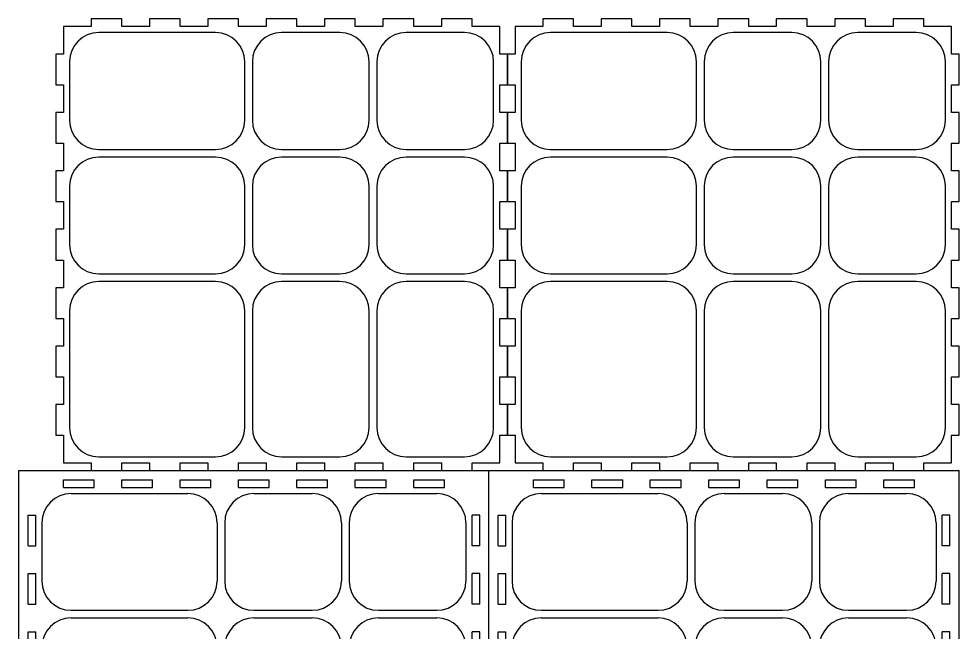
# Model space of a CAD drawing. Header units: millimetres. Extents: x 0 to 1198, y 2 to 800.
# Drawn here: x 0.4 to 306.4, y 600.4 to 800 of the extents above; entities that cross this region are included whole.
import ezdxf

# ---------------------------------------------------------------- set-up
doc = ezdxf.new("R2010")
doc.units = ezdxf.units.MM

# ---------------------------------------------------------------- blocks, each defined once
blk = doc.blocks.new('40- Side-53')
at = {"color": 179, "linetype": 'Continuous', "lineweight": 25}
for p, q in [((0, 0), (0, 153)), ((0, 153), (153, 153)), ((153, 0), (153, 153)), ((14.5, 150), (24.5, 150)), ((14.5, 147.5), (14.5, 150)), ((24.5, 147.5), (24.5, 150)), ((33.5, 150), (43.5, 150)), ((33.5, 147.5), (33.5, 150)), ((43.5, 147.5), (43.5, 150)), ((52.5, 150), (62.5, 150)), ((52.5, 147.5), (52.5, 150)), ((62.5, 147.5), (62.5, 150)), ((71.5, 150), (81.5, 150)), ((71.5, 147.5), (71.5, 150)), ((81.5, 147.5), (81.5, 150)), ((90.5, 150), (100.5, 150)), ((90.5, 147.5), (90.5, 150)), ((100.5, 147.5), (100.5, 150)), ((109.5, 150), (119.5, 150)), ((109.5, 147.5), (109.5, 150)), ((119.5, 147.5), (119.5, 150)), ((128.5, 150), (138.5, 150)), ((128.5, 147.5), (128.5, 150)), ((138.5, 147.5), (138.5, 150)), ((14.5, 147.5), (24.5, 147.5)), ((33.5, 147.5), (43.5, 147.5)), ((52.5, 147.5), (62.5, 147.5)), ((71.5, 147.5), (81.5, 147.5)), ((90.5, 147.5), (100.5, 147.5)), ((109.5, 147.5), (119.5, 147.5)), ((128.5, 147.5), (138.5, 147.5)), ((17, 145.5), (55, 145.5)), ((76.5, 145.5), (95.5, 145.5)), ((117, 145.5), (136, 145.5)), ((3, 138.5), (5.5, 138.5)), ((3, 128.5), (3, 138.5)), ((5.5, 128.5), (5.5, 138.5)), ((150, 138.5), (147.5, 138.5)), ((147.5, 128.5), (147.5, 138.5)), ((150, 128.5), (150, 138.5)), ((7.5, 136), (7.5, 117)), ((64.5, 136), (64.5, 117)), ((67, 136), (67, 117)), ((105, 136), (105, 117)), ((107.5, 136), (107.5, 117)), ((145.5, 136), (145.5, 117)), ((3, 128.5), (5.5, 128.5)), ((150, 128.5), (147.5, 128.5)), ((3, 119.5), (5.5, 119.5)), ((3, 109.5), (3, 119.5)), ((5.5, 109.5), (5.5, 119.5)), ((150, 119.5), (147.5, 119.5)), ((147.5, 109.5), (147.5, 119.5)), ((150, 109.5), (150, 119.5)), ((3, 109.5), (5.5, 109.5)), ((17, 107.5), (55, 107.5)), ((76.5, 107.5), (95.5, 107.5)), ((117, 107.5), (136, 107.5)), ((150, 109.5), (147.5, 109.5)), ((17, 105), (55, 105)), ((76.5, 105), (95.5, 105)), ((117, 105), (136, 105)), ((3, 100.5), (5.5, 100.5)), ((3, 90.5), (3, 100.5)), ((5.5, 90.5), (5.5, 100.5)), ((150, 100.5), (147.5, 100.5)), ((147.5, 90.5), (147.5, 100.5)), ((150, 90.5), (150, 100.5)), ((7.5, 95.5), (7.5, 76.5)), ((64.5, 95.5), (64.5, 76.5)), ((67, 95.5), (67, 76.5)), ((105, 95.5), (105, 76.5)), ((107.5, 95.5), (107.5, 76.5)), ((145.5, 95.5), (145.5, 76.5)), ((3, 90.5), (5.5, 90.5)), ((150, 90.5), (147.5, 90.5)), ((3, 81.5), (5.5, 81.5)), ((3, 71.5), (3, 81.5)), ((5.5, 71.5), (5.5, 81.5)), ((150, 81.5), (147.5, 81.5)), ((147.5, 71.5), (147.5, 81.5)), ((150, 71.5), (150, 81.5)), ((3, 71.5), (5.5, 71.5)), ((150, 71.5), (147.5, 71.5)), ((17, 67), (55, 67)), ((17, 64.5), (55, 64.5)), ((76.5, 67), (95.5, 67)), ((76.5, 64.5), (95.5, 64.5)), ((117, 67), (136, 67)), ((117, 64.5), (136, 64.5)), ((3, 62.5), (5.5, 62.5)), ((3, 52.5), (3, 62.5)), ((5.5, 52.5), (5.5, 62.5)), ((150, 62.5), (147.5, 62.5)), ((147.5, 52.5), (147.5, 62.5)), ((150, 52.5), (150, 62.5)), ((3, 52.5), (5.5, 52.5)), ((7.5, 55), (7.5, 17)), ((64.5, 55), (64.5, 17)), ((67, 55), (67, 17)), ((105, 55), (105, 17)), ((107.5, 55), (107.5, 17)), ((145.5, 55), (145.5, 17)), ((150, 52.5), (147.5, 52.5)), ((3, 43.5), (5.5, 43.5)), ((3, 33.5), (3, 43.5)), ((5.5, 33.5), (5.5, 43.5)), ((150, 43.5), (147.5, 43.5)), ((147.5, 33.5), (147.5, 43.5)), ((150, 33.5), (150, 43.5)), ((3, 33.5), (5.5, 33.5)), ((150, 33.5), (147.5, 33.5)), ((3, 24.5), (5.5, 24.5)), ((3, 14.5), (3, 24.5)), ((5.5, 14.5), (5.5, 24.5)), ((150, 24.5), (147.5, 24.5)), ((147.5, 14.5), (147.5, 24.5)), ((150, 14.5), (150, 24.5)), ((3, 14.5), (5.5, 14.5)), ((150, 14.5), (147.5, 14.5)), ((17, 7.5), (55, 7.5)), ((76.5, 7.5), (95.5, 7.5)), ((117, 7.5), (136, 7.5)), ((14.5, 5.5), (24.5, 5.5)), ((14.5, 5.5), (14.5, 3)), ((24.5, 5.5), (24.5, 3)), ((33.5, 5.5), (43.5, 5.5)), ((33.5, 5.5), (33.5, 3)), ((43.5, 5.5), (43.5, 3)), ((52.5, 5.5), (62.5, 5.5)), ((52.5, 5.5), (52.5, 3)), ((62.5, 5.5), (62.5, 3)), ((71.5, 5.5), (81.5, 5.5)), ((71.5, 5.5), (71.5, 3)), ((81.5, 5.5), (81.5, 3)), ((90.5, 5.5), (100.5, 5.5)), ((90.5, 5.5), (90.5, 3)), ((100.5, 5.5), (100.5, 3)), ((109.5, 5.5), (119.5, 5.5)), ((109.5, 5.5), (109.5, 3)), ((119.5, 5.5), (119.5, 3)), ((128.5, 5.5), (138.5, 5.5)), ((128.5, 5.5), (128.5, 3)), ((138.5, 5.5), (138.5, 3)), ((0, 0), (153, 0)), ((14.5, 3), (24.5, 3)), ((33.5, 3), (43.5, 3)), ((52.5, 3), (62.5, 3)), ((71.5, 3), (81.5, 3)), ((90.5, 3), (100.5, 3)), ((109.5, 3), (119.5, 3)), ((128.5, 3), (138.5, 3))]:
    blk.add_line(p, q, dxfattribs=at)
for centre, start, end in [((17, 136), 90, 180), ((55, 136), 0, 90), ((76.5, 136), 90, 180), ((95.5, 136), 0, 90), ((117, 136), 90, 180), ((136, 136), 0, 90), ((17, 117), 180, 270), ((55, 117), 270, 0), ((76.5, 117), 180, 270), ((95.5, 117), 270, 0), ((117, 117), 180, 270), ((136, 117), 270, 0), ((17, 95.5), 90, 180), ((55, 95.5), 0, 90), ((76.5, 95.5), 90, 180), ((95.5, 95.5), 0, 90), ((117, 95.5), 90, 180), ((136, 95.5), 0, 90), ((17, 76.5), 180, 270), ((55, 76.5), 270, 0), ((76.5, 76.5), 180, 270), ((95.5, 76.5), 270, 0), ((117, 76.5), 180, 270), ((136, 76.5), 270, 0), ((17, 55), 90, 180), ((55, 55), 0, 90), ((76.5, 55), 90, 180), ((95.5, 55), 0, 90), ((117, 55), 90, 180), ((136, 55), 0, 90), ((17, 17), 180, 270), ((55, 17), 270, 0), ((76.5, 17), 180, 270), ((95.5, 17), 270, 0), ((117, 17), 180, 270), ((136, 17), 270, 0)]:
    blk.add_arc(centre, 9.5, start, end, dxfattribs=at)
blk = doc.blocks.new('40- Side-49')
at = {"color": 179, "linetype": 'Continuous', "lineweight": 25}
for p, q in [((11.5, 147), (11.5, 144.5)), ((21.5, 147), (11.5, 147)), ((21.5, 144.5), (21.5, 147)), ((30.5, 147), (30.5, 144.5)), ((40.5, 147), (30.5, 147)), ((40.5, 144.5), (40.5, 147)), ((49.5, 147), (49.5, 144.5)), ((59.5, 147), (49.5, 147)), ((59.5, 144.5), (59.5, 147)), ((68.5, 147), (68.5, 144.5)), ((78.5, 147), (68.5, 147)), ((78.5, 144.5), (78.5, 147)), ((87.5, 147), (87.5, 144.5)), ((97.5, 147), (87.5, 147)), ((97.5, 144.5), (97.5, 147)), ((106.5, 147), (106.5, 144.5)), ((116.5, 147), (106.5, 147)), ((116.5, 144.5), (116.5, 147)), ((125.5, 147), (125.5, 144.5)), ((135.5, 147), (125.5, 147)), ((135.5, 144.5), (135.5, 147)), ((2.5, 144.5), (2.5, 135.5)), ((11.5, 144.5), (2.5, 144.5)), ((30.5, 144.5), (21.5, 144.5)), ((49.5, 144.5), (40.5, 144.5)), ((68.5, 144.5), (59.5, 144.5)), ((87.5, 144.5), (78.5, 144.5)), ((106.5, 144.5), (97.5, 144.5)), ((125.5, 144.5), (116.5, 144.5)), ((144.5, 144.5), (135.5, 144.5)), ((144.5, 135.5), (144.5, 144.5)), ((52, 142.5), (14, 142.5)), ((92.5, 142.5), (73.5, 142.5)), ((133, 142.5), (114, 142.5)), ((0, 135.5), (0, 125.5)), ((2.5, 135.5), (0, 135.5)), ((147, 135.5), (144.5, 135.5)), ((147, 125.5), (147, 135.5)), ((4.5, 133), (4.5, 114)), ((61.5, 114), (61.5, 133)), ((64, 133), (64, 114)), ((102, 114), (102, 133)), ((104.5, 133), (104.5, 114)), ((142.5, 114), (142.5, 133)), ((0, 125.5), (2.5, 125.5)), ((2.5, 125.5), (2.5, 116.5)), ((144.5, 125.5), (147, 125.5)), ((144.5, 116.5), (144.5, 125.5)), ((0, 116.5), (0, 106.5)), ((2.5, 116.5), (0, 116.5)), ((147, 116.5), (144.5, 116.5)), ((147, 106.5), (147, 116.5)), ((0, 106.5), (2.5, 106.5)), ((2.5, 106.5), (2.5, 97.5)), ((14, 104.5), (52, 104.5)), ((73.5, 104.5), (92.5, 104.5)), ((114, 104.5), (133, 104.5)), ((144.5, 106.5), (147, 106.5)), ((144.5, 97.5), (144.5, 106.5)), ((52, 102), (14, 102)), ((92.5, 102), (73.5, 102)), ((133, 102), (114, 102)), ((0, 97.5), (0, 87.5)), ((2.5, 97.5), (0, 97.5)), ((147, 97.5), (144.5, 97.5)), ((147, 87.5), (147, 97.5)), ((4.5, 92.5), (4.5, 73.5)), ((61.5, 73.5), (61.5, 92.5)), ((64, 92.5), (64, 73.5)), ((102, 73.5), (102, 92.5)), ((104.5, 92.5), (104.5, 73.5)), ((142.5, 73.5), (142.5, 92.5)), ((0, 87.5), (2.5, 87.5)), ((2.5, 87.5), (2.5, 78.5)), ((144.5, 87.5), (147, 87.5)), ((144.5, 78.5), (144.5, 87.5)), ((0, 78.5), (0, 68.5)), ((2.5, 78.5), (0, 78.5)), ((147, 78.5), (144.5, 78.5)), ((147, 68.5), (147, 78.5)), ((0, 68.5), (2.5, 68.5)), ((2.5, 68.5), (2.5, 59.5)), ((144.5, 68.5), (147, 68.5)), ((144.5, 59.5), (144.5, 68.5)), ((14, 64), (52, 64)), ((52, 61.5), (14, 61.5)), ((73.5, 64), (92.5, 64)), ((92.5, 61.5), (73.5, 61.5)), ((114, 64), (133, 64)), ((133, 61.5), (114, 61.5)), ((0, 59.5), (0, 49.5)), ((2.5, 59.5), (0, 59.5)), ((147, 59.5), (144.5, 59.5)), ((147, 49.5), (147, 59.5)), ((0, 49.5), (2.5, 49.5)), ((2.5, 49.5), (2.5, 40.5)), ((4.5, 52), (4.5, 14)), ((61.5, 14), (61.5, 52)), ((64, 52), (64, 14)), ((102, 14), (102, 52)), ((104.5, 52), (104.5, 14)), ((142.5, 14), (142.5, 52)), ((144.5, 49.5), (147, 49.5)), ((144.5, 40.5), (144.5, 49.5)), ((0, 40.5), (0, 30.5)), ((2.5, 40.5), (0, 40.5)), ((147, 40.5), (144.5, 40.5)), ((147, 30.5), (147, 40.5)), ((0, 30.5), (2.5, 30.5)), ((2.5, 30.5), (2.5, 21.5)), ((144.5, 30.5), (147, 30.5)), ((144.5, 21.5), (144.5, 30.5)), ((0, 21.5), (0, 11.5)), ((2.5, 21.5), (0, 21.5)), ((147, 21.5), (144.5, 21.5)), ((147, 11.5), (147, 21.5)), ((0, 11.5), (2.5, 11.5)), ((2.5, 11.5), (2.5, 2.5)), ((144.5, 11.5), (147, 11.5)), ((144.5, 2.5), (144.5, 11.5)), ((14, 4.5), (52, 4.5)), ((73.5, 4.5), (92.5, 4.5)), ((114, 4.5), (133, 4.5)), ((2.5, 2.5), (11.5, 2.5)), ((11.5, 2.5), (11.5, 0)), ((11.5, 0), (21.5, 0)), ((21.5, 2.5), (30.5, 2.5)), ((21.5, 0), (21.5, 2.5)), ((30.5, 2.5), (30.5, 0)), ((30.5, 0), (40.5, 0)), ((40.5, 2.5), (49.5, 2.5)), ((40.5, 0), (40.5, 2.5)), ((49.5, 2.5), (49.5, 0)), ((49.5, 0), (59.5, 0)), ((59.5, 2.5), (68.5, 2.5)), ((59.5, 0), (59.5, 2.5)), ((68.5, 2.5), (68.5, 0)), ((68.5, 0), (78.5, 0)), ((78.5, 2.5), (87.5, 2.5)), ((78.5, 0), (78.5, 2.5)), ((87.5, 2.5), (87.5, 0)), ((87.5, 0), (97.5, 0)), ((97.5, 2.5), (106.5, 2.5)), ((97.5, 0), (97.5, 2.5)), ((106.5, 2.5), (106.5, 0)), ((106.5, 0), (116.5, 0)), ((116.5, 2.5), (125.5, 2.5)), ((116.5, 0), (116.5, 2.5)), ((125.5, 2.5), (125.5, 0)), ((125.5, 0), (135.5, 0)), ((135.5, 2.5), (144.5, 2.5)), ((135.5, 0), (135.5, 2.5))]:
    blk.add_line(p, q, dxfattribs=at)
for centre, start, end in [((14, 133), 90, 180), ((52, 133), 0, 90), ((73.5, 133), 90, 180), ((92.5, 133), 0, 90), ((114, 133), 90, 180), ((133, 133), 0, 90), ((14, 114), 180, 270), ((52, 114), 270, 0), ((73.5, 114), 180, 270), ((92.5, 114), 270, 0), ((114, 114), 180, 270), ((133, 114), 270, 0), ((14, 92.5), 90, 180), ((52, 92.5), 0, 90), ((73.5, 92.5), 90, 180), ((92.5, 92.5), 0, 90), ((114, 92.5), 90, 180), ((133, 92.5), 0, 90), ((14, 73.5), 180, 270), ((52, 73.5), 270, 0), ((73.5, 73.5), 180, 270), ((92.5, 73.5), 270, 0), ((114, 73.5), 180, 270), ((133, 73.5), 270, 0), ((14, 52), 90, 180), ((52, 52), 0, 90), ((73.5, 52), 90, 180), ((92.5, 52), 0, 90), ((114, 52), 90, 180), ((133, 52), 0, 90), ((14, 14), 180, 270), ((52, 14), 270, 0), ((73.5, 14), 180, 270), ((92.5, 14), 270, 0), ((114, 14), 180, 270), ((133, 14), 270, 0)]:
    blk.add_arc(centre, 9.5, start, end, dxfattribs=at)

msp = doc.modelspace()

# ---------------------------------------------------------------- block references
at = {"color": 7, "linetype": 'Continuous'}
for name, p in [('40- Side-49', (12.39, 653)), ('40- Side-49', (159.39, 653)), ('40- Side-53', (0.39, 500)), ('40- Side-53', (153.39, 500))]:
    msp.add_blockref(name, p, dxfattribs=at)

doc.saveas('drawing.dxf')
